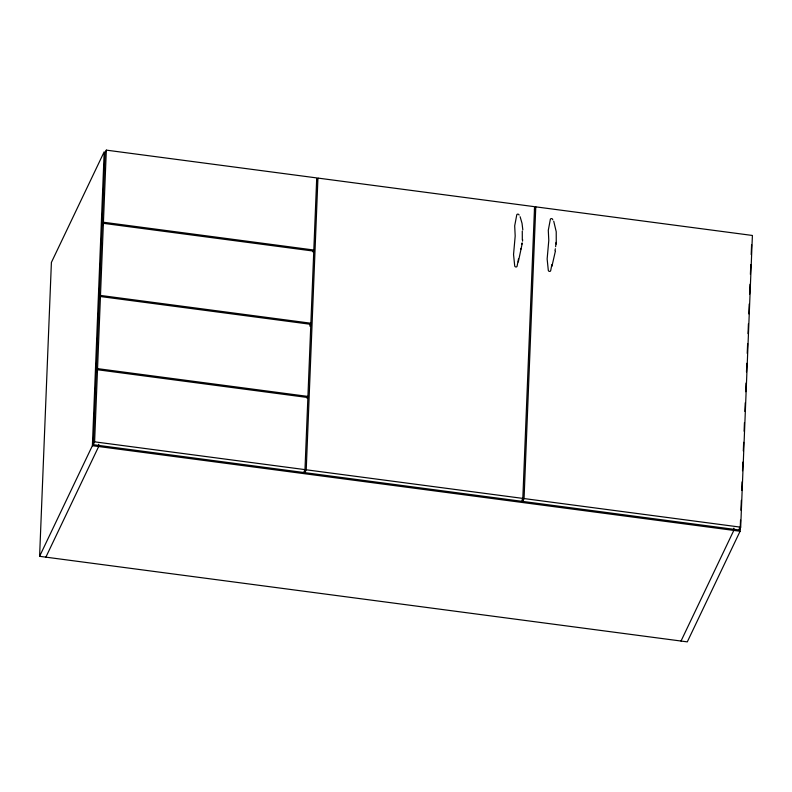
<?xml version="1.0" encoding="UTF-8"?>
<svg xmlns="http://www.w3.org/2000/svg" width="792" height="792" viewBox="0 0 792 792"><rect width="100%" height="100%" fill="white"/><g stroke="black" fill="none" stroke-linecap="round" stroke-linejoin="round"><path stroke-width="1.19" d="M39.6 556.321L51.401 262.409L104.198 151.787L92.387 445.698L39.6 556.321L687.298 641.866L740.084 531.244L740.53 520.126M93.248 444.698L94.604 441.837L305.009 469.626L303.643 472.487L93.248 444.698L96.139 372.596L97.505 369.745L307.9 397.534M94.604 441.837L97.505 369.745M100.445 296.535L99.079 299.396L96.188 371.498L97.545 368.636L100.445 296.535L310.84 324.324L309.939 326.235M103.386 223.334L102.019 226.195L99.129 298.297L100.485 295.436L103.386 223.334L313.78 251.123M106.326 150.133L104.96 152.995L102.069 225.086L103.425 222.235L106.326 150.133L316.721 177.923L304.861 472.646L521.482 501.257L522.849 498.406L306.227 469.795L304.861 472.646M98.752 444.243L98.663 446.52L45.877 557.152M306.227 469.795L317.938 178.081L534.56 206.692L522.7 501.415L739.322 530.026L740.688 527.175L752.4 235.462L535.778 206.851L534.412 209.712M522.7 501.415L524.057 498.564L535.778 206.851M733.907 528.135L733.808 530.412L681.021 641.035M739.322 530.026L739.421 527.561M740.926 510.246L741.322 500.366M741.718 490.486L742.074 481.843M742.52 470.725L742.866 462.082M743.312 450.975L743.658 442.322M744.104 431.214L744.45 422.572M744.896 411.454L745.242 402.811M745.688 391.693L746.034 383.051M746.48 371.933L746.826 363.29M747.232 353.41L747.628 343.53M748.024 333.65L748.42 323.77M748.816 313.889L749.212 304.009M749.608 294.139L750.004 284.259M750.4 274.378L750.796 264.498M751.192 254.618L751.588 244.738M556.261 244.094L556.222 231.71L553.727 221.186M522.314 239.956L522.274 231.046M556.063 242.411L555.638 246.649M522.522 241.144L522.661 239.659M522.284 243.164L518.314 261.954M521.74 244.322L521.928 243.075M554.994 250.698L555.341 248.757M555.37 251.203L551.915 266.389M518.483 258.935L517.117 266.072A1.247 1.079 25.5 0 1 514.721 266.043L513.543 254.519L515.186 236.016L514.691 225.859L516.78 214.771A1.247 1.079 25.5 0 1 519.126 215.077M551.856 264.568L550.717 270.508A1.247 1.079 25.5 0 1 548.321 270.478L547.143 258.954L548.787 240.451L548.292 230.294L550.381 219.206A1.247 1.079 25.5 0 1 552.757 219.81M520.73 249.411L520.918 248.559M316.572 180.942L317.938 178.081M312.919 251.925L313.83 250.025L103.425 222.235M309.979 325.126L310.89 323.225L100.485 295.436M307.039 398.336L307.949 396.426L97.545 368.636M524.057 498.564L740.688 527.175M92.387 445.698L740.084 531.244M520.126 216.741L522.027 223.314L522.819 229.898"/></g></svg>
